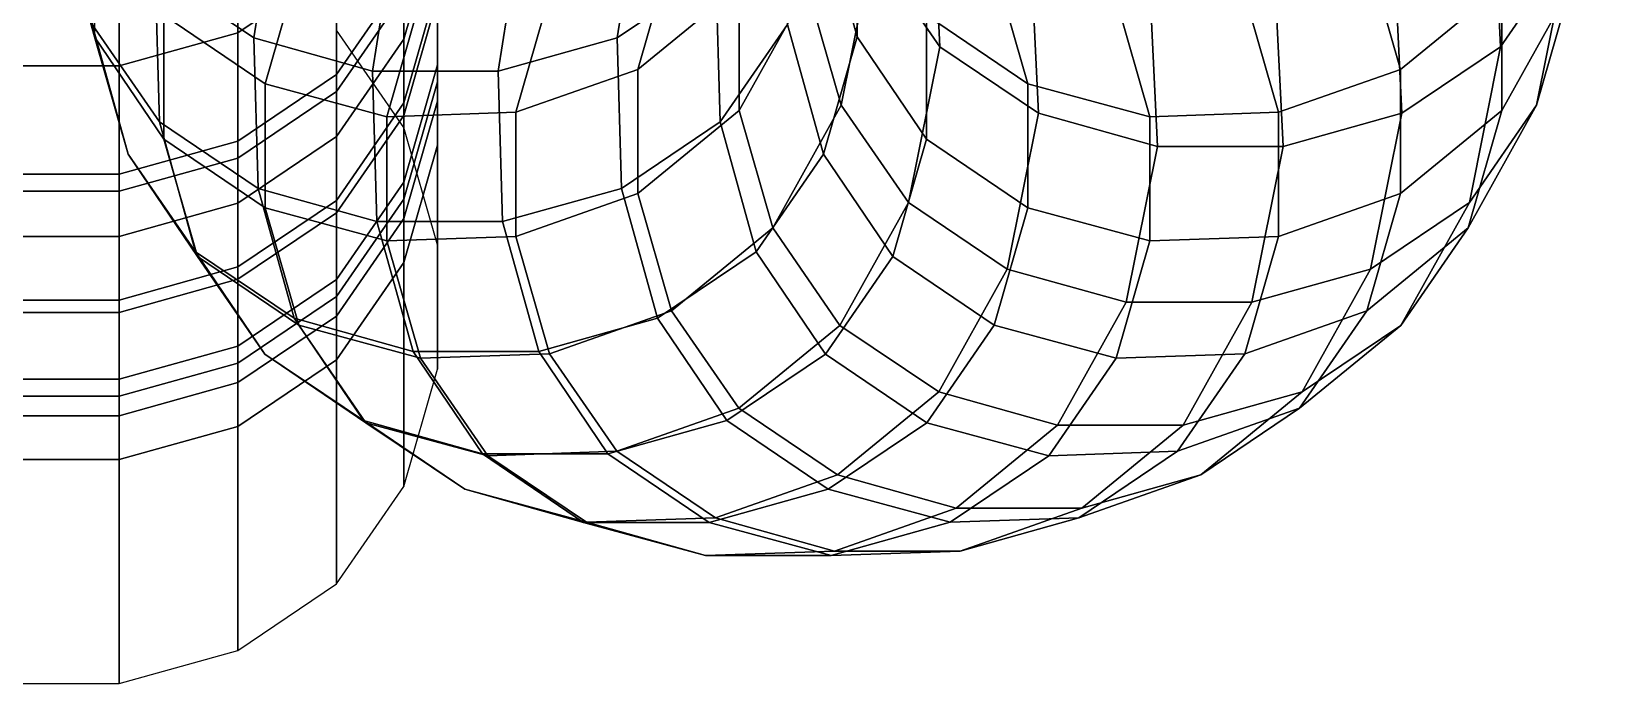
# Model space of a CAD drawing. Extents: x -10214 to 5452, y -22879 to 6440.
# Drawn here: x -3648 to 5452, y -16735 to -12951 of the extents above; entities that cross this region are included whole.
import ezdxf

# ---------------------------------------------------------------- set-up
doc = ezdxf.new("R2010")
doc.units = 0

msp = doc.modelspace()

# ---------------------------------------------------------------- linework, layer by layer
for points in [[(-1488.796509, -12996.397461, 161184), (-1293.796753, -12315.207031, 161184), (-1293.796753, -11027.874023, 159246), (-1488.796509, -11709.064453, 159246)], [(1565.873047, -11992.580078, -111189.335938), (1175.873413, -11427.063477, -111189.335938), (1226.540039, -12475.063477, -108764), (1616.539795, -13040.580078, -108764)], [(1565.873047, -11992.580078, 102689.335938), (1616.539795, -13040.580078, 100264), (1226.540039, -12475.063477, 100264), (1175.873413, -11427.063477, 102689.335938)], [(4815.870605, -11992.580078, -111189.335938), (4866.537598, -13040.580078, -108764), (5256.537109, -12475.063477, -108764), (5205.870117, -11427.063477, -111189.335938)], [(4815.870605, -11992.580078, 102689.335938), (5205.870117, -11427.063477, 102689.335938), (5256.537109, -12475.063477, 100264), (4866.537598, -13040.580078, 100264)], [(-3281.792969, -12983.207031, -89826.671875), (-3281.792969, -12263.458984, -89826.671875), (-3491.126465, -11510.125977, -87980), (-3491.126465, -12229.874023, -87980)], [(-3281.792969, -12983.207031, 81326.671875), (-3491.126465, -12229.874023, 79480), (-3491.126465, -11510.125977, 79480), (-3281.792969, -12263.458984, 81326.671875)], [(1138.203369, -12983.207031, -89826.671875), (928.869995, -12229.874023, -87980), (928.869995, -11510.125977, -87980), (1138.203369, -12263.458984, -89826.671875)], [(1138.203369, -12983.207031, 81326.671875), (1138.203369, -12263.458984, 81326.671875), (928.869995, -11510.125977, 79480), (928.869995, -12229.874023, 79480)], [(-1878.796265, -13201.914063, -169648), (-1878.796265, -12167.914063, -167735.328125), (-1488.796509, -11602.397461, -167735.328125), (-1488.796509, -12636.397461, -169648)], [(-1488.796509, -13508.936523, 165000), (-1878.796265, -12943.419922, 165000), (-1878.796265, -11644.085938, 163098), (-1488.796509, -12209.602539, 163098)], [(-1293.796753, -13610.541016, 163098), (-1293.796753, -12890.792969, 163098), (-1293.796753, -11595.458984, 161184), (-1293.796753, -12315.207031, 161184)], [(-2359.460693, -12988.827148, -86253.335938), (-2931.460205, -12603.248047, -86253.335938), (-2780.793457, -11649.914063, -84606.664063), (-2208.793945, -12035.494141, -84606.664063)], [(-2359.460693, -12988.827148, 77753.335938), (-2208.793945, -12035.494141, 76106.664063), (-2780.793457, -11649.914063, 76106.664063), (-2931.460205, -12603.248047, 77753.335938)], [(-1878.796265, -13561.914063, 161184), (-1488.796509, -12996.397461, 161184), (-1488.796509, -11709.064453, 159246), (-1878.796265, -12274.581055, 159246)], [(318.537109, -12603.248047, -86253.335938), (-253.462433, -12988.827148, -86253.335938), (-102.795776, -12035.494141, -84606.664063), (469.203766, -11649.914063, -84606.664063)], [(318.537109, -12603.248047, 77753.335938), (469.203766, -11649.914063, 76106.664063), (-102.795776, -12035.494141, 76106.664063), (-253.462433, -12988.827148, 77753.335938)], [(-1878.796265, -11813.915039, -184272), (-2450.795898, -12199.494141, -184272), (-2450.795898, -12958.827148, -182333.34375), (-1878.796265, -12573.248047, -182333.34375)], [(1226.540039, -12475.063477, -108764), (1031.540161, -11793.874023, -108764), (850.206848, -12697.874023, -106314.664063), (1045.206665, -13379.063477, -106314.664063)], [(1226.540039, -12475.063477, 100264), (1045.206665, -13379.063477, 97814.664063), (850.206848, -12697.874023, 97814.664063), (1031.540161, -11793.874023, 100264)], [(5256.537109, -12475.063477, -108764), (5075.203613, -13379.063477, -106314.664063), (5270.203613, -12697.874023, -106314.664063), (5451.536621, -11793.874023, -108764)], [(5256.537109, -12475.063477, 100264), (5451.536621, -11793.874023, 100264), (5270.203613, -12697.874023, 97814.664063), (5075.203613, -13379.063477, 97814.664063)], [(-1878.796265, -12573.248047, -182333.34375), (-1878.796265, -13300.581055, -180469.34375), (-1488.796509, -12735.064453, -180469.34375), (-1488.796509, -12007.731445, -182333.34375)], [(-1488.796509, -13438.397461, -171512.65625), (-1488.796509, -12636.397461, -169648), (-1293.796753, -11955.207031, -169648), (-1293.796753, -12757.207031, -171512.65625)], [(-1293.796753, -12685.207031, -178661.34375), (-1293.796753, -13144.541016, -176885.328125), (-1293.796753, -12424.792969, -176885.328125), (-1293.796753, -11965.458984, -178661.34375)], [(452.873505, -12690.125977, -103833.328125), (647.873352, -12008.936523, -103833.328125), (61.206699, -12490.269531, -101321.328125), (-133.793152, -13171.458984, -101321.328125)], [(452.873505, -12690.125977, 95333.328125), (-133.793152, -13171.458984, 92821.328125), (61.206696, -12490.269531, 92821.328125), (647.873352, -12008.936523, 95333.328125)], [(850.206848, -12697.874023, -106314.664063), (850.206848, -11978.125977, -106314.664063), (452.873505, -12690.125977, -103833.328125), (452.873505, -13409.874023, -103833.328125)], [(850.206848, -12697.874023, 97814.664063), (452.873505, -13409.874023, 95333.328125), (452.873505, -12690.125977, 95333.328125), (850.206848, -11978.125977, 97814.664063)], [(1565.873047, -11992.580078, -111189.335938), (1616.539795, -13040.580078, -108764), (2188.539307, -13426.160156, -108764), (2137.872559, -12378.160156, -111189.335938)], [(1565.873047, -11992.580078, 102689.335938), (2137.872559, -12378.160156, 102689.335938), (2188.539307, -13426.160156, 100264), (1616.539795, -13040.580078, 100264)], [(4872.870117, -12690.125977, -103833.328125), (4286.203613, -13171.458984, -101321.328125), (4091.203613, -12490.269531, -101321.328125), (4677.870605, -12008.936523, -103833.328125)], [(4872.870117, -12690.125977, 95333.328125), (4677.870605, -12008.936523, 95333.328125), (4091.203613, -12490.269531, 92821.328125), (4286.203613, -13171.458984, 92821.328125)], [(4243.871094, -12378.160156, -111189.335938), (4294.537598, -13426.160156, -108764), (4866.537598, -13040.580078, -108764), (4815.870605, -11992.580078, -111189.335938)], [(4243.871094, -12378.160156, 102689.335938), (4815.870605, -11992.580078, 102689.335938), (4866.537598, -13040.580078, 100264), (4294.537598, -13426.160156, 100264)], [(5270.203613, -12697.874023, -106314.664063), (4872.870117, -13409.874023, -103833.328125), (4872.870117, -12690.125977, -103833.328125), (5270.203613, -11978.125977, -106314.664063)], [(5270.203613, -12697.874023, 97814.664063), (5270.203613, -11978.125977, 97814.664063), (4872.870117, -12690.125977, 95333.328125), (4872.870117, -13409.874023, 95333.328125)], [(-2906.126709, -13476.581055, -87980), (-3296.126465, -12911.064453, -87980), (-3321.459961, -12037.731445, -86253.335938), (-2931.460205, -12603.248047, -86253.335938)], [(-2906.126709, -13476.581055, 79480), (-2931.460205, -12603.248047, 77753.335938), (-3321.459961, -12037.731445, 77753.335938), (-3296.126465, -12911.064453, 79480)], [(-1670.461304, -13181.616211, -86253.335938), (-2359.460693, -12988.827148, -86253.335938), (-2208.793945, -12035.494141, -84606.664063), (-1519.794556, -12228.283203, -84606.664063)], [(-1670.461304, -13181.616211, 77753.335938), (-1519.794556, -12228.283203, 76106.664063), (-2208.793945, -12035.494141, 76106.664063), (-2359.460693, -12988.827148, 77753.335938)], [(-1488.796509, -12735.064453, -180469.34375), (-1488.796509, -13366.397461, -178661.34375), (-1293.796753, -12685.207031, -178661.34375), (-1293.796753, -12053.874023, -180469.34375)], [(-1293.796753, -13243.207031, -173333.328125), (-1293.796753, -12757.207031, -171512.65625), (-1293.796753, -12037.458984, -171512.65625), (-1293.796753, -12523.458984, -173333.328125)], [(-253.462433, -12988.827148, -86253.335938), (-942.461853, -13181.616211, -86253.335938), (-791.795227, -12228.283203, -84606.664063), (-102.795776, -12035.494141, -84606.664063)], [(-253.462433, -12988.827148, 77753.335938), (-102.795776, -12035.494141, 76106.664063), (-791.795227, -12228.283203, 76106.664063), (-942.461853, -13181.616211, 77753.335938)], [(343.870422, -13476.581055, -87980), (318.537109, -12603.248047, -86253.335938), (708.536804, -12037.731445, -86253.335938), (733.870117, -12911.064453, -87980)], [(343.870422, -13476.581055, 79480), (733.870117, -12911.064453, 79480), (708.536804, -12037.731445, 77753.335938), (318.537109, -12603.248047, 77753.335938)], [(-2293.792969, -13255.458984, -94025.335938), (-2098.793213, -12574.269531, -94025.335938), (-2685.459961, -12175.602539, -91833.335938), (-2880.459717, -12856.792969, -91833.335938)], [(-2293.792969, -13255.458984, 85525.335938), (-2880.459717, -12856.792969, 83333.335938), (-2685.459961, -12175.602539, 83333.335938), (-2098.793213, -12574.269531, 85525.335938)], [(-1878.796265, -13201.914063, -169648), (-2450.795898, -13587.493164, -169648), (-2450.795898, -12553.494141, -167735.328125), (-1878.796265, -12167.914063, -167735.328125)], [(2126.203369, -13255.458984, -94025.335938), (1539.536621, -12856.792969, -91833.335938), (1344.536865, -12175.602539, -91833.335938), (1931.203491, -12574.269531, -94025.335938)], [(2126.203369, -13255.458984, 85525.335938), (1931.203491, -12574.269531, 85525.335938), (1344.536865, -12175.602539, 83333.335938), (1539.536621, -12856.792969, 83333.335938)], [(-3086.793213, -13664.397461, -89826.671875), (-3281.792969, -12983.207031, -89826.671875), (-3491.126465, -12229.874023, -87980), (-3296.126465, -12911.064453, -87980)], [(-3086.793213, -13664.397461, 81326.671875), (-3296.126465, -12911.064453, 79480), (-3491.126465, -12229.874023, 79480), (-3281.792969, -12983.207031, 81326.671875)], [(-2880.459717, -13576.541016, -91833.335938), (-2880.459717, -12856.792969, -91833.335938), (-3281.792969, -12263.458984, -89826.671875), (-3281.792969, -12983.207031, -89826.671875)], [(-2880.459717, -13576.541016, 83333.335938), (-3281.792969, -12983.207031, 81326.671875), (-3281.792969, -12263.458984, 81326.671875), (-2880.459717, -12856.792969, 83333.335938)], [(-2450.795898, -12199.494141, -184272), (-3139.79541, -12392.283203, -184272), (-3139.79541, -13151.617188, -182333.34375), (-2450.795898, -12958.827148, -182333.34375)], [(-1878.796265, -13561.914063, 161184), (-1878.796265, -12274.581055, 159246), (-2450.795898, -12660.160156, 159246), (-2450.795898, -13947.493164, 161184)], [(-942.461853, -13181.616211, -86253.335938), (-1670.461304, -13181.616211, -86253.335938), (-1519.794556, -12228.283203, -84606.664063), (-791.795227, -12228.283203, -84606.664063)], [(-942.461853, -13181.616211, 77753.335938), (-791.795227, -12228.283203, 76106.664063), (-1519.794556, -12228.283203, 76106.664063), (-1670.461304, -13181.616211, 77753.335938)], [(-1293.796753, -14190.125977, 165000), (-1488.796509, -13508.936523, 165000), (-1488.796509, -12209.602539, 163098), (-1293.796753, -12890.792969, 163098)], [(943.203491, -13664.397461, -89826.671875), (733.870117, -12911.064453, -87980), (928.869995, -12229.874023, -87980), (1138.203369, -12983.207031, -89826.671875)], [(943.203491, -13664.397461, 81326.671875), (1138.203369, -12983.207031, 81326.671875), (928.869995, -12229.874023, 79480), (733.870117, -12911.064453, 79480)], [(1539.536621, -13576.541016, -91833.335938), (1138.203369, -12983.207031, -89826.671875), (1138.203369, -12263.458984, -89826.671875), (1539.536621, -12856.792969, -91833.335938)], [(1539.536621, -13576.541016, 83333.335938), (1539.536621, -12856.792969, 83333.335938), (1138.203369, -12263.458984, 81326.671875), (1138.203369, -12983.207031, 81326.671875)], [(-1488.796509, -14291.730469, 163098), (-1293.796753, -13610.541016, 163098), (-1293.796753, -12315.207031, 161184), (-1488.796509, -12996.397461, 161184)], [(-3139.79541, -12392.283203, -184272), (-3867.794678, -12392.283203, -184272), (-3867.794678, -13151.617188, -182333.34375), (-3139.79541, -13151.617188, -182333.34375)], [(-1293.796753, -13144.541016, -176885.328125), (-1293.796753, -13355.874023, -175117.328125), (-1293.796753, -12636.125977, -175117.328125), (-1293.796753, -12424.792969, -176885.328125)], [(2137.872559, -12378.160156, -111189.335938), (2188.539307, -13426.160156, -108764), (2877.538818, -13618.949219, -108764), (2826.87207, -12570.949219, -111189.335938)], [(2137.872559, -12378.160156, 102689.335938), (2826.87207, -12570.949219, 102689.335938), (2877.538818, -13618.949219, 100264), (2188.539307, -13426.160156, 100264)], [(3554.871582, -12570.949219, -111189.335938), (3605.53833, -13618.949219, -108764), (4294.537598, -13426.160156, -108764), (4243.871094, -12378.160156, -111189.335938)], [(3554.871582, -12570.949219, 102689.335938), (4243.871094, -12378.160156, 102689.335938), (4294.537598, -13426.160156, 100264), (3605.53833, -13618.949219, 100264)], [(-2450.795898, -13587.493164, -169648), (-3139.79541, -13780.283203, -169648), (-3139.79541, -12746.283203, -167735.328125), (-2450.795898, -12553.494141, -167735.328125)], [(-1293.796753, -13355.874023, -175117.328125), (-1293.796753, -13243.207031, -173333.328125), (-1293.796753, -12523.458984, -173333.328125), (-1293.796753, -12636.125977, -175117.328125)], [(-133.793152, -13171.458984, -101321.328125), (61.206699, -12490.269531, -101321.328125), (-645.459961, -12739.602539, -98817.328125), (-840.459778, -13420.792969, -98817.328125)], [(-133.793152, -13171.458984, 92821.328125), (-840.459778, -13420.792969, 90317.328125), (-645.459961, -12739.602539, 90317.328125), (61.206696, -12490.269531, 92821.328125)], [(1616.539795, -13040.580078, -108764), (1226.540039, -12475.063477, -108764), (1045.206665, -13379.063477, -106314.664063), (1435.206421, -13944.580078, -106314.664063)], [(1616.539795, -13040.580078, 100264), (1435.206421, -13944.580078, 97814.664063), (1045.206665, -13379.063477, 97814.664063), (1226.540039, -12475.063477, 100264)], [(4286.203613, -13171.458984, -101321.328125), (3579.536865, -13420.792969, -98817.328125), (3384.536865, -12739.602539, -98817.328125), (4091.203613, -12490.269531, -101321.328125)], [(4286.203613, -13171.458984, 92821.328125), (4091.203613, -12490.269531, 92821.328125), (3384.536865, -12739.602539, 90317.328125), (3579.536865, -13420.792969, 90317.328125)], [(4866.537598, -13040.580078, -108764), (4685.204102, -13944.580078, -106314.664063), (5075.203613, -13379.063477, -106314.664063), (5256.537109, -12475.063477, -108764)], [(4866.537598, -13040.580078, 100264), (5256.537109, -12475.063477, 100264), (5075.203613, -13379.063477, 97814.664063), (4685.204102, -13944.580078, 97814.664063)], [(-2334.127197, -13862.160156, -87980), (-2906.126709, -13476.581055, -87980), (-2931.460205, -12603.248047, -86253.335938), (-2359.460693, -12988.827148, -86253.335938)], [(-2334.127197, -13862.160156, 79480), (-2359.460693, -12988.827148, 77753.335938), (-2931.460205, -12603.248047, 77753.335938), (-2906.126709, -13476.581055, 79480)], [(-1878.796265, -12573.248047, -182333.34375), (-2450.795898, -12958.827148, -182333.34375), (-2450.795898, -13686.160156, -180469.34375), (-1878.796265, -13300.581055, -180469.34375)], [(-1587.126465, -13446.125977, -96369.335938), (-1392.126587, -12764.936523, -96369.335938), (-2098.793213, -12574.269531, -94025.335938), (-2293.792969, -13255.458984, -94025.335938)], [(-1587.126465, -13446.125977, 87869.335938), (-2293.792969, -13255.458984, 85525.335938), (-2098.793213, -12574.269531, 85525.335938), (-1392.126587, -12764.936523, 87869.335938)], [(-1878.796265, -14003.914063, -171512.65625), (-1878.796265, -13201.914063, -169648), (-1488.796509, -12636.397461, -169648), (-1488.796509, -13438.397461, -171512.65625)], [(343.870422, -13476.581055, -87980), (-228.129105, -13862.160156, -87980), (-253.462433, -12988.827148, -86253.335938), (318.537109, -12603.248047, -86253.335938)], [(343.870422, -13476.581055, 79480), (318.537109, -12603.248047, 77753.335938), (-253.462433, -12988.827148, 77753.335938), (-228.129105, -13862.160156, 79480)], [(2832.870117, -13446.125977, -96369.335938), (2126.203369, -13255.458984, -94025.335938), (1931.203491, -12574.269531, -94025.335938), (2637.870117, -12764.936523, -96369.335938)], [(2832.870117, -13446.125977, 87869.335938), (2637.870117, -12764.936523, 87869.335938), (1931.203491, -12574.269531, 85525.335938), (2126.203369, -13255.458984, 85525.335938)], [(2826.87207, -12570.949219, -111189.335938), (2877.538818, -13618.949219, -108764), (3605.53833, -13618.949219, -108764), (3554.871582, -12570.949219, -111189.335938)], [(2826.87207, -12570.949219, 102689.335938), (3554.871582, -12570.949219, 102689.335938), (3605.53833, -13618.949219, 100264), (2877.538818, -13618.949219, 100264)], [(-2450.795898, -13947.493164, 161184), (-2450.795898, -12660.160156, 159246), (-3139.79541, -12852.950195, 159246), (-3139.79541, -14140.283203, 161184)], [(-1878.796265, -13300.581055, -180469.34375), (-1878.796265, -13931.914063, -178661.34375), (-1488.796509, -13366.397461, -178661.34375), (-1488.796509, -12735.064453, -180469.34375)], [(-1488.796509, -13366.397461, -178661.34375), (-1488.796509, -13825.730469, -176885.328125), (-1293.796753, -13144.541016, -176885.328125), (-1293.796753, -12685.207031, -178661.34375)], [(452.873505, -13409.874023, -103833.328125), (452.873505, -12690.125977, -103833.328125), (-133.793152, -13171.458984, -101321.328125), (-133.793152, -13891.207031, -101321.328125)], [(452.873505, -13409.874023, 95333.328125), (-133.793152, -13891.207031, 92821.328125), (-133.793152, -13171.458984, 92821.328125), (452.873505, -12690.125977, 95333.328125)], [(1045.206665, -13379.063477, -106314.664063), (850.206848, -12697.874023, -106314.664063), (452.873505, -13409.874023, -103833.328125), (647.873352, -14091.063477, -103833.328125)], [(1045.206665, -13379.063477, 97814.664063), (647.873352, -14091.063477, 95333.328125), (452.873505, -13409.874023, 95333.328125), (850.206848, -12697.874023, 97814.664063)], [(4872.870117, -13409.874023, -103833.328125), (4286.203613, -13891.207031, -101321.328125), (4286.203613, -13171.458984, -101321.328125), (4872.870117, -12690.125977, -103833.328125)], [(4872.870117, -13409.874023, 95333.328125), (4872.870117, -12690.125977, 95333.328125), (4286.203613, -13171.458984, 92821.328125), (4286.203613, -13891.207031, 92821.328125)], [(5075.203613, -13379.063477, -106314.664063), (4677.870605, -14091.063477, -103833.328125), (4872.870117, -13409.874023, -103833.328125), (5270.203613, -12697.874023, -106314.664063)], [(5075.203613, -13379.063477, 97814.664063), (5270.203613, -12697.874023, 97814.664063), (4872.870117, -13409.874023, 95333.328125), (4677.870605, -14091.063477, 95333.328125)], [(-3139.79541, -13780.283203, -169648), (-3867.794678, -13780.283203, -169648), (-3867.794678, -12746.283203, -167735.328125), (-3139.79541, -12746.283203, -167735.328125)], [(-840.459778, -13420.792969, -98817.328125), (-645.459961, -12739.602539, -98817.328125), (-1392.126587, -12764.936523, -96369.335938), (-1587.126465, -13446.125977, -96369.335938)], [(-840.459778, -13420.792969, 90317.328125), (-1587.126465, -13446.125977, 87869.335938), (-1392.126587, -12764.936523, 87869.335938), (-645.459961, -12739.602539, 90317.328125)], [(-1488.796509, -13924.397461, -173333.328125), (-1488.796509, -13438.397461, -171512.65625), (-1293.796753, -12757.207031, -171512.65625), (-1293.796753, -13243.207031, -173333.328125)], [(3579.536865, -13420.792969, -98817.328125), (2832.870117, -13446.125977, -96369.335938), (2637.870117, -12764.936523, -96369.335938), (3384.536865, -12739.602539, -98817.328125)], [(3579.536865, -13420.792969, 90317.328125), (3384.536865, -12739.602539, 90317.328125), (2637.870117, -12764.936523, 87869.335938), (2832.870117, -13446.125977, 87869.335938)], [(-3139.79541, -14140.283203, 161184), (-3139.79541, -12852.950195, 159246), (-3867.794678, -12852.950195, 159246), (-3867.794678, -14140.283203, 161184)], [(-2696.793457, -14229.914063, -89826.671875), (-3086.793213, -13664.397461, -89826.671875), (-3296.126465, -12911.064453, -87980), (-2906.126709, -13476.581055, -87980)], [(-2696.793457, -14229.914063, 81326.671875), (-2906.126709, -13476.581055, 79480), (-3296.126465, -12911.064453, 79480), (-3086.793213, -13664.397461, 81326.671875)], [(-2293.792969, -13975.207031, -94025.335938), (-2293.792969, -13255.458984, -94025.335938), (-2880.459717, -12856.792969, -91833.335938), (-2880.459717, -13576.541016, -91833.335938)], [(-2293.792969, -13975.207031, 85525.335938), (-2880.459717, -13576.541016, 83333.335938), (-2880.459717, -12856.792969, 83333.335938), (-2293.792969, -13255.458984, 85525.335938)], [(-1293.796753, -14909.874023, 165000), (-1293.796753, -14190.125977, 165000), (-1293.796753, -12890.792969, 163098), (-1293.796753, -13610.541016, 163098)], [(553.203796, -14229.914063, -89826.671875), (343.870422, -13476.581055, -87980), (733.870117, -12911.064453, -87980), (943.203491, -13664.397461, -89826.671875)], [(553.203796, -14229.914063, 81326.671875), (943.203491, -13664.397461, 81326.671875), (733.870117, -12911.064453, 79480), (343.870422, -13476.581055, 79480)], [(2126.203369, -13975.207031, -94025.335938), (1539.536621, -13576.541016, -91833.335938), (1539.536621, -12856.792969, -91833.335938), (2126.203369, -13255.458984, -94025.335938)], [(2126.203369, -13975.207031, 85525.335938), (2126.203369, -13255.458984, 85525.335938), (1539.536621, -12856.792969, 83333.335938), (1539.536621, -13576.541016, 83333.335938)], [(-2685.459961, -14257.730469, -91833.335938), (-2880.459717, -13576.541016, -91833.335938), (-3281.792969, -12983.207031, -89826.671875), (-3086.793213, -13664.397461, -89826.671875)], [(-2685.459961, -14257.730469, 83333.335938), (-3086.793213, -13664.397461, 81326.671875), (-3281.792969, -12983.207031, 81326.671875), (-2880.459717, -13576.541016, 83333.335938)], [(-2450.795898, -12958.827148, -182333.34375), (-3139.79541, -13151.617188, -182333.34375), (-3139.79541, -13878.950195, -180469.34375), (-2450.795898, -13686.160156, -180469.34375)], [(-1645.12793, -14054.949219, -87980), (-2334.127197, -13862.160156, -87980), (-2359.460693, -12988.827148, -86253.335938), (-1670.461304, -13181.616211, -86253.335938)], [(-1645.12793, -14054.949219, 79480), (-1670.461304, -13181.616211, 77753.335938), (-2359.460693, -12988.827148, 77753.335938), (-2334.127197, -13862.160156, 79480)], [(-1878.796265, -14857.24707, 163098), (-1488.796509, -14291.730469, 163098), (-1488.796509, -12996.397461, 161184), (-1878.796265, -13561.914063, 161184)], [(-228.129105, -13862.160156, -87980), (-917.12854, -14054.949219, -87980), (-942.461853, -13181.616211, -86253.335938), (-253.462433, -12988.827148, -86253.335938)], [(-228.129105, -13862.160156, 79480), (-253.462433, -12988.827148, 77753.335938), (-942.461853, -13181.616211, 77753.335938), (-917.12854, -14054.949219, 79480)], [(1344.536865, -14257.730469, -91833.335938), (943.203491, -13664.397461, -89826.671875), (1138.203369, -12983.207031, -89826.671875), (1539.536621, -13576.541016, -91833.335938)], [(1344.536865, -14257.730469, 83333.335938), (1539.536621, -13576.541016, 83333.335938), (1138.203369, -12983.207031, 81326.671875), (943.203491, -13664.397461, 81326.671875)], [(1616.539795, -13040.580078, -108764), (1435.206421, -13944.580078, -106314.664063), (2007.205933, -14330.160156, -106314.664063), (2188.539307, -13426.160156, -108764)], [(1616.539795, -13040.580078, 100264), (2188.539307, -13426.160156, 100264), (2007.205933, -14330.160156, 97814.664063), (1435.206421, -13944.580078, 97814.664063)], [(4294.537598, -13426.160156, -108764), (4113.20459, -14330.160156, -106314.664063), (4685.204102, -13944.580078, -106314.664063), (4866.537598, -13040.580078, -108764)], [(4294.537598, -13426.160156, 100264), (4866.537598, -13040.580078, 100264), (4685.204102, -13944.580078, 97814.664063), (4113.20459, -14330.160156, 97814.664063)], [(-3139.79541, -13151.617188, -182333.34375), (-3867.794678, -13151.617188, -182333.34375), (-3867.794678, -13878.950195, -180469.34375), (-3139.79541, -13878.950195, -180469.34375)], [(-917.12854, -14054.949219, -87980), (-1645.12793, -14054.949219, -87980), (-1670.461304, -13181.616211, -86253.335938), (-942.461853, -13181.616211, -86253.335938)], [(-917.12854, -14054.949219, 79480), (-942.461853, -13181.616211, 77753.335938), (-1670.461304, -13181.616211, 77753.335938), (-1645.12793, -14054.949219, 79480)], [(-1488.796509, -13825.730469, -176885.328125), (-1488.796509, -14037.064453, -175117.328125), (-1293.796753, -13355.874023, -175117.328125), (-1293.796753, -13144.541016, -176885.328125)], [(-133.793152, -13891.207031, -101321.328125), (-133.793152, -13171.458984, -101321.328125), (-840.459778, -13420.792969, -98817.328125), (-840.459778, -14140.541016, -98817.328125)], [(-133.793152, -13891.207031, 92821.328125), (-840.459778, -14140.541016, 90317.328125), (-840.459778, -13420.792969, 90317.328125), (-133.793152, -13171.458984, 92821.328125)], [(4286.203613, -13891.207031, -101321.328125), (3579.536865, -14140.541016, -98817.328125), (3579.536865, -13420.792969, -98817.328125), (4286.203613, -13171.458984, -101321.328125)], [(4286.203613, -13891.207031, 92821.328125), (4286.203613, -13171.458984, 92821.328125), (3579.536865, -13420.792969, 90317.328125), (3579.536865, -14140.541016, 90317.328125)], [(-1878.796265, -14003.914063, -171512.65625), (-2450.795898, -14389.493164, -171512.65625), (-2450.795898, -13587.493164, -169648), (-1878.796265, -13201.914063, -169648)], [(-1587.126465, -14165.874023, -96369.335938), (-1587.126465, -13446.125977, -96369.335938), (-2293.792969, -13255.458984, -94025.335938), (-2293.792969, -13975.207031, -94025.335938)], [(-1587.126465, -14165.874023, 87869.335938), (-2293.792969, -13975.207031, 85525.335938), (-2293.792969, -13255.458984, 85525.335938), (-1587.126465, -13446.125977, 87869.335938)], [(-1488.796509, -14037.064453, -175117.328125), (-1488.796509, -13924.397461, -173333.328125), (-1293.796753, -13243.207031, -173333.328125), (-1293.796753, -13355.874023, -175117.328125)], [(2832.870117, -14165.874023, -96369.335938), (2126.203369, -13975.207031, -94025.335938), (2126.203369, -13255.458984, -94025.335938), (2832.870117, -13446.125977, -96369.335938)], [(2832.870117, -14165.874023, 87869.335938), (2832.870117, -13446.125977, 87869.335938), (2126.203369, -13255.458984, 85525.335938), (2126.203369, -13975.207031, 85525.335938)], [(-1878.796265, -13300.581055, -180469.34375), (-2450.795898, -13686.160156, -180469.34375), (-2450.795898, -14317.494141, -178661.34375), (-1878.796265, -13931.914063, -178661.34375)], [(-1878.796265, -13931.914063, -178661.34375), (-1878.796265, -14391.248047, -176885.328125), (-1488.796509, -13825.730469, -176885.328125), (-1488.796509, -13366.397461, -178661.34375)], [(-1878.796265, -14489.914063, -173333.328125), (-1878.796265, -14003.914063, -171512.65625), (-1488.796509, -13438.397461, -171512.65625), (-1488.796509, -13924.397461, -173333.328125)], [(-840.459778, -14140.541016, -98817.328125), (-840.459778, -13420.792969, -98817.328125), (-1587.126465, -13446.125977, -96369.335938), (-1587.126465, -14165.874023, -96369.335938)], [(-840.459778, -14140.541016, 90317.328125), (-1587.126465, -14165.874023, 87869.335938), (-1587.126465, -13446.125977, 87869.335938), (-840.459778, -13420.792969, 90317.328125)], [(647.873352, -14091.063477, -103833.328125), (452.873505, -13409.874023, -103833.328125), (-133.793152, -13891.207031, -101321.328125), (61.206696, -14572.397461, -101321.328125)], [(647.873352, -14091.063477, 95333.328125), (61.206699, -14572.397461, 92821.328125), (-133.793152, -13891.207031, 92821.328125), (452.873505, -13409.874023, 95333.328125)], [(1435.206421, -13944.580078, -106314.664063), (1045.206665, -13379.063477, -106314.664063), (647.873352, -14091.063477, -103833.328125), (1037.873047, -14656.580078, -103833.328125)], [(1435.206421, -13944.580078, 97814.664063), (1037.873047, -14656.580078, 95333.328125), (647.873352, -14091.063477, 95333.328125), (1045.206665, -13379.063477, 97814.664063)], [(2188.539307, -13426.160156, -108764), (2007.205933, -14330.160156, -106314.664063), (2696.205322, -14522.949219, -106314.664063), (2877.538818, -13618.949219, -108764)], [(2188.539307, -13426.160156, 100264), (2877.538818, -13618.949219, 100264), (2696.205322, -14522.949219, 97814.664063), (2007.205933, -14330.160156, 97814.664063)], [(3579.536865, -14140.541016, -98817.328125), (2832.870117, -14165.874023, -96369.335938), (2832.870117, -13446.125977, -96369.335938), (3579.536865, -13420.792969, -98817.328125)], [(3579.536865, -14140.541016, 90317.328125), (3579.536865, -13420.792969, 90317.328125), (2832.870117, -13446.125977, 87869.335938), (2832.870117, -14165.874023, 87869.335938)], [(3605.53833, -13618.949219, -108764), (3424.204834, -14522.949219, -106314.664063), (4113.20459, -14330.160156, -106314.664063), (4294.537598, -13426.160156, -108764)], [(3605.53833, -13618.949219, 100264), (4294.537598, -13426.160156, 100264), (4113.20459, -14330.160156, 97814.664063), (3424.204834, -14522.949219, 97814.664063)], [(4677.870605, -14091.063477, -103833.328125), (4091.203613, -14572.397461, -101321.328125), (4286.203613, -13891.207031, -101321.328125), (4872.870117, -13409.874023, -103833.328125)], [(4677.870605, -14091.063477, 95333.328125), (4872.870117, -13409.874023, 95333.328125), (4286.203613, -13891.207031, 92821.328125), (4091.203613, -14572.397461, 92821.328125)], [(4685.204102, -13944.580078, -106314.664063), (4287.870605, -14656.580078, -103833.328125), (4677.870605, -14091.063477, -103833.328125), (5075.203613, -13379.063477, -106314.664063)], [(4685.204102, -13944.580078, 97814.664063), (5075.203613, -13379.063477, 97814.664063), (4677.870605, -14091.063477, 95333.328125), (4287.870605, -14656.580078, 95333.328125)], [(-2124.793945, -14615.493164, -89826.671875), (-2696.793457, -14229.914063, -89826.671875), (-2906.126709, -13476.581055, -87980), (-2334.127197, -13862.160156, -87980)], [(-2124.793945, -14615.493164, 81326.671875), (-2334.127197, -13862.160156, 79480), (-2906.126709, -13476.581055, 79480), (-2696.793457, -14229.914063, 81326.671875)], [(553.203796, -14229.914063, -89826.671875), (-18.795757, -14615.493164, -89826.671875), (-228.129105, -13862.160156, -87980), (343.870422, -13476.581055, -87980)], [(553.203796, -14229.914063, 81326.671875), (343.870422, -13476.581055, 79480), (-228.129105, -13862.160156, 79480), (-18.795763, -14615.493164, 81326.671875)], [(-2450.795898, -14389.493164, -171512.65625), (-3139.79541, -14582.283203, -171512.65625), (-3139.79541, -13780.283203, -169648), (-2450.795898, -13587.493164, -169648)], [(-2098.793213, -14656.397461, -94025.335938), (-2293.792969, -13975.207031, -94025.335938), (-2880.459717, -13576.541016, -91833.335938), (-2685.459961, -14257.730469, -91833.335938)], [(-2098.793213, -14656.397461, 85525.335938), (-2685.459961, -14257.730469, 83333.335938), (-2880.459717, -13576.541016, 83333.335938), (-2293.792969, -13975.207031, 85525.335938)], [(-1878.796265, -14857.24707, 163098), (-1878.796265, -13561.914063, 161184), (-2450.795898, -13947.493164, 161184), (-2450.795898, -15242.826172, 163098)], [(-1488.796509, -15591.063477, 165000), (-1293.796753, -14909.874023, 165000), (-1293.796753, -13610.541016, 163098), (-1488.796509, -14291.730469, 163098)], [(1931.203491, -14656.397461, -94025.335938), (1344.536865, -14257.730469, -91833.335938), (1539.536621, -13576.541016, -91833.335938), (2126.203369, -13975.207031, -94025.335938)], [(1931.203491, -14656.397461, 85525.335938), (2126.203369, -13975.207031, 85525.335938), (1539.536621, -13576.541016, 83333.335938), (1344.536865, -14257.730469, 83333.335938)], [(2877.538818, -13618.949219, -108764), (2696.205322, -14522.949219, -106314.664063), (3424.204834, -14522.949219, -106314.664063), (3605.53833, -13618.949219, -108764)], [(2877.538818, -13618.949219, 100264), (3605.53833, -13618.949219, 100264), (3424.204834, -14522.949219, 97814.664063), (2696.205322, -14522.949219, 97814.664063)], [(-2450.795898, -13686.160156, -180469.34375), (-3139.79541, -13878.950195, -180469.34375), (-3139.79541, -14510.283203, -178661.34375), (-2450.795898, -14317.494141, -178661.34375)], [(-2295.460205, -14823.24707, -91833.335938), (-2685.459961, -14257.730469, -91833.335938), (-3086.793213, -13664.397461, -89826.671875), (-2696.793457, -14229.914063, -89826.671875)], [(-2295.460205, -14823.24707, 83333.335938), (-2696.793457, -14229.914063, 81326.671875), (-3086.793213, -13664.397461, 81326.671875), (-2685.459961, -14257.730469, 83333.335938)], [(954.537109, -14823.24707, -91833.335938), (553.203796, -14229.914063, -89826.671875), (943.203491, -13664.397461, -89826.671875), (1344.536865, -14257.730469, -91833.335938)], [(954.537109, -14823.24707, 83333.335938), (1344.536865, -14257.730469, 83333.335938), (943.203491, -13664.397461, 81326.671875), (553.203796, -14229.914063, 81326.671875)], [(-3139.79541, -14582.283203, -171512.65625), (-3867.794678, -14582.283203, -171512.65625), (-3867.794678, -13780.283203, -169648), (-3139.79541, -13780.283203, -169648)], [(-1878.796265, -14391.248047, -176885.328125), (-1878.796265, -14602.581055, -175117.328125), (-1488.796509, -14037.064453, -175117.328125), (-1488.796509, -13825.730469, -176885.328125)], [(-3139.79541, -13878.950195, -180469.34375), (-3867.794678, -13878.950195, -180469.34375), (-3867.794678, -14510.283203, -178661.34375), (-3139.79541, -14510.283203, -178661.34375)], [(-1435.794556, -14808.283203, -89826.671875), (-2124.793945, -14615.493164, -89826.671875), (-2334.127197, -13862.160156, -87980), (-1645.12793, -14054.949219, -87980)], [(-1435.794556, -14808.283203, 81326.671875), (-1645.12793, -14054.949219, 79480), (-2334.127197, -13862.160156, 79480), (-2124.793945, -14615.493164, 81326.671875)], [(-18.795757, -14615.493164, -89826.671875), (-707.795166, -14808.283203, -89826.671875), (-917.12854, -14054.949219, -87980), (-228.129105, -13862.160156, -87980)], [(-18.795763, -14615.493164, 81326.671875), (-228.129105, -13862.160156, 79480), (-917.12854, -14054.949219, 79480), (-707.795166, -14808.283203, 81326.671875)], [(61.206696, -14572.397461, -101321.328125), (-133.793152, -13891.207031, -101321.328125), (-840.459778, -14140.541016, -98817.328125), (-645.459961, -14821.730469, -98817.328125)], [(61.206699, -14572.397461, 92821.328125), (-645.459961, -14821.730469, 90317.328125), (-840.459778, -14140.541016, 90317.328125), (-133.793152, -13891.207031, 92821.328125)], [(4091.203613, -14572.397461, -101321.328125), (3384.536865, -14821.730469, -98817.328125), (3579.536865, -14140.541016, -98817.328125), (4286.203613, -13891.207031, -101321.328125)], [(4091.203613, -14572.397461, 92821.328125), (4286.203613, -13891.207031, 92821.328125), (3579.536865, -14140.541016, 90317.328125), (3384.536865, -14821.730469, 90317.328125)], [(-2450.795898, -15242.826172, 163098), (-2450.795898, -13947.493164, 161184), (-3139.79541, -14140.283203, 161184), (-3139.79541, -15435.616211, 163098)], [(-1878.796265, -13931.914063, -178661.34375), (-2450.795898, -14317.494141, -178661.34375), (-2450.795898, -14776.827148, -176885.328125), (-1878.796265, -14391.248047, -176885.328125)], [(-1878.796265, -14489.914063, -173333.328125), (-2450.795898, -14875.493164, -173333.328125), (-2450.795898, -14389.493164, -171512.65625), (-1878.796265, -14003.914063, -171512.65625)], [(-1392.126587, -14847.063477, -96369.335938), (-1587.126465, -14165.874023, -96369.335938), (-2293.792969, -13975.207031, -94025.335938), (-2098.793213, -14656.397461, -94025.335938)], [(-1392.126587, -14847.063477, 87869.335938), (-2098.793213, -14656.397461, 85525.335938), (-2293.792969, -13975.207031, 85525.335938), (-1587.126465, -14165.874023, 87869.335938)], [(-1878.796265, -14602.581055, -175117.328125), (-1878.796265, -14489.914063, -173333.328125), (-1488.796509, -13924.397461, -173333.328125), (-1488.796509, -14037.064453, -175117.328125)], [(1435.206421, -13944.580078, -106314.664063), (1037.873047, -14656.580078, -103833.328125), (1609.872559, -15042.160156, -103833.328125), (2007.205933, -14330.160156, -106314.664063)], [(1435.206421, -13944.580078, 97814.664063), (2007.205933, -14330.160156, 97814.664063), (1609.872559, -15042.160156, 95333.328125), (1037.873047, -14656.580078, 95333.328125)], [(2637.870117, -14847.063477, -96369.335938), (1931.203491, -14656.397461, -94025.335938), (2126.203369, -13975.207031, -94025.335938), (2832.870117, -14165.874023, -96369.335938)], [(2637.870117, -14847.063477, 87869.335938), (2832.870117, -14165.874023, 87869.335938), (2126.203369, -13975.207031, 85525.335938), (1931.203491, -14656.397461, 85525.335938)], [(4113.20459, -14330.160156, -106314.664063), (3715.871094, -15042.160156, -103833.328125), (4287.870605, -14656.580078, -103833.328125), (4685.204102, -13944.580078, -106314.664063)], [(4113.20459, -14330.160156, 97814.664063), (4685.204102, -13944.580078, 97814.664063), (4287.870605, -14656.580078, 95333.328125), (3715.871094, -15042.160156, 95333.328125)], [(-707.795166, -14808.283203, -89826.671875), (-1435.794556, -14808.283203, -89826.671875), (-1645.12793, -14054.949219, -87980), (-917.12854, -14054.949219, -87980)], [(-707.795166, -14808.283203, 81326.671875), (-917.12854, -14054.949219, 79480), (-1645.12793, -14054.949219, 79480), (-1435.794556, -14808.283203, 81326.671875)], [(1037.873047, -14656.580078, -103833.328125), (647.873352, -14091.063477, -103833.328125), (61.206696, -14572.397461, -101321.328125), (451.20639, -15137.913086, -101321.328125)], [(1037.873047, -14656.580078, 95333.328125), (451.20639, -15137.913086, 92821.328125), (61.206699, -14572.397461, 92821.328125), (647.873352, -14091.063477, 95333.328125)], [(4287.870605, -14656.580078, -103833.328125), (3701.203857, -15137.913086, -101321.328125), (4091.203613, -14572.397461, -101321.328125), (4677.870605, -14091.063477, -103833.328125)], [(4287.870605, -14656.580078, 95333.328125), (4677.870605, -14091.063477, 95333.328125), (4091.203613, -14572.397461, 92821.328125), (3701.203857, -15137.913086, 92821.328125)], [(-3139.79541, -15435.616211, 163098), (-3139.79541, -14140.283203, 161184), (-3867.794678, -14140.283203, 161184), (-3867.794678, -15435.616211, 163098)], [(-645.459961, -14821.730469, -98817.328125), (-840.459778, -14140.541016, -98817.328125), (-1587.126465, -14165.874023, -96369.335938), (-1392.126587, -14847.063477, -96369.335938)], [(-645.459961, -14821.730469, 90317.328125), (-1392.126587, -14847.063477, 87869.335938), (-1587.126465, -14165.874023, 87869.335938), (-840.459778, -14140.541016, 90317.328125)], [(3384.536865, -14821.730469, -98817.328125), (2637.870117, -14847.063477, -96369.335938), (2832.870117, -14165.874023, -96369.335938), (3579.536865, -14140.541016, -98817.328125)], [(3384.536865, -14821.730469, 90317.328125), (3579.536865, -14140.541016, 90317.328125), (2832.870117, -14165.874023, 87869.335938), (2637.870117, -14847.063477, 87869.335938)], [(-1723.460693, -15208.826172, -91833.335938), (-2295.460205, -14823.24707, -91833.335938), (-2696.793457, -14229.914063, -89826.671875), (-2124.793945, -14615.493164, -89826.671875)], [(-1723.460693, -15208.826172, 83333.335938), (-2124.793945, -14615.493164, 81326.671875), (-2696.793457, -14229.914063, 81326.671875), (-2295.460205, -14823.24707, 83333.335938)], [(-1708.793579, -15221.914063, -94025.335938), (-2098.793213, -14656.397461, -94025.335938), (-2685.459961, -14257.730469, -91833.335938), (-2295.460205, -14823.24707, -91833.335938)], [(-1708.793579, -15221.914063, 85525.335938), (-2295.460205, -14823.24707, 83333.335938), (-2685.459961, -14257.730469, 83333.335938), (-2098.793213, -14656.397461, 85525.335938)], [(954.537109, -14823.24707, 83333.335938), (553.203796, -14229.914063, 81326.671875), (-18.795763, -14615.493164, 81326.671875), (382.537567, -15208.826172, 83333.335938)], [(954.537109, -14823.24707, -91833.335938), (382.537598, -15208.826172, -91833.335938), (-18.795757, -14615.493164, -89826.671875), (553.203796, -14229.914063, -89826.671875)], [(1541.203735, -15221.914063, -94025.335938), (954.537109, -14823.24707, -91833.335938), (1344.536865, -14257.730469, -91833.335938), (1931.203491, -14656.397461, -94025.335938)], [(1541.203735, -15221.914063, 85525.335938), (1931.203491, -14656.397461, 85525.335938), (1344.536865, -14257.730469, 83333.335938), (954.537109, -14823.24707, 83333.335938)], [(-2450.795898, -14317.494141, -178661.34375), (-3139.79541, -14510.283203, -178661.34375), (-3139.79541, -14969.616211, -176885.328125), (-2450.795898, -14776.827148, -176885.328125)], [(-1878.796265, -16156.580078, 165000), (-1488.796509, -15591.063477, 165000), (-1488.796509, -14291.730469, 163098), (-1878.796265, -14857.24707, 163098)], [(2007.205933, -14330.160156, -106314.664063), (1609.872559, -15042.160156, -103833.328125), (2298.87207, -15234.949219, -103833.328125), (2696.205322, -14522.949219, -106314.664063)], [(2007.205933, -14330.160156, 97814.664063), (2696.205322, -14522.949219, 97814.664063), (2298.87207, -15234.949219, 95333.328125), (1609.872559, -15042.160156, 95333.328125)], [(3424.204834, -14522.949219, -106314.664063), (3026.871582, -15234.949219, -103833.328125), (3715.871094, -15042.160156, -103833.328125), (4113.20459, -14330.160156, -106314.664063)], [(3424.204834, -14522.949219, 97814.664063), (4113.20459, -14330.160156, 97814.664063), (3715.871094, -15042.160156, 95333.328125), (3026.871582, -15234.949219, 95333.328125)], [(-2450.795898, -14875.493164, -173333.328125), (-3139.79541, -15068.283203, -173333.328125), (-3139.79541, -14582.283203, -171512.65625), (-2450.795898, -14389.493164, -171512.65625)], [(-1878.796265, -14391.248047, -176885.328125), (-2450.795898, -14776.827148, -176885.328125), (-2450.795898, -14988.160156, -175117.328125), (-1878.796265, -14602.581055, -175117.328125)], [(-3139.79541, -14510.283203, -178661.34375), (-3867.794678, -14510.283203, -178661.34375), (-3867.794678, -14969.616211, -176885.328125), (-3139.79541, -14969.616211, -176885.328125)], [(-1878.796265, -14602.581055, -175117.328125), (-2450.795898, -14988.160156, -175117.328125), (-2450.795898, -14875.493164, -173333.328125), (-1878.796265, -14489.914063, -173333.328125)], [(2696.205322, -14522.949219, -106314.664063), (2298.87207, -15234.949219, -103833.328125), (3026.871582, -15234.949219, -103833.328125), (3424.204834, -14522.949219, -106314.664063)], [(2696.205322, -14522.949219, 97814.664063), (3424.204834, -14522.949219, 97814.664063), (3026.871582, -15234.949219, 95333.328125), (2298.87207, -15234.949219, 95333.328125)], [(-3139.79541, -15068.283203, -173333.328125), (-3867.794678, -15068.283203, -173333.328125), (-3867.794678, -14582.283203, -171512.65625), (-3139.79541, -14582.283203, -171512.65625)], [(-1034.461182, -15401.616211, -91833.335938), (-1723.460693, -15208.826172, -91833.335938), (-2124.793945, -14615.493164, -89826.671875), (-1435.794556, -14808.283203, -89826.671875)], [(-1034.461182, -15401.616211, 83333.335938), (-1435.794556, -14808.283203, 81326.671875), (-2124.793945, -14615.493164, 81326.671875), (-1723.460693, -15208.826172, 83333.335938)], [(382.537598, -15208.826172, -91833.335938), (-306.461823, -15401.616211, -91833.335938), (-707.795166, -14808.283203, -89826.671875), (-18.795757, -14615.493164, -89826.671875)], [(382.537567, -15208.826172, 83333.335938), (-18.795763, -14615.493164, 81326.671875), (-707.795166, -14808.283203, 81326.671875), (-306.461853, -15401.616211, 83333.335938)], [(451.20639, -15137.913086, -101321.328125), (61.206696, -14572.397461, -101321.328125), (-645.459961, -14821.730469, -98817.328125), (-255.460251, -15387.24707, -98817.328125)], [(451.20639, -15137.913086, 92821.328125), (-255.460236, -15387.24707, 90317.328125), (-645.459961, -14821.730469, 90317.328125), (61.206699, -14572.397461, 92821.328125)], [(3701.203857, -15137.913086, -101321.328125), (2994.537109, -15387.24707, -98817.328125), (3384.536865, -14821.730469, -98817.328125), (4091.203613, -14572.397461, -101321.328125)], [(3701.203857, -15137.913086, 92821.328125), (4091.203613, -14572.397461, 92821.328125), (3384.536865, -14821.730469, 90317.328125), (2994.537109, -15387.24707, 90317.328125)], [(-1002.126892, -15412.580078, -96369.335938), (-1392.126587, -14847.063477, -96369.335938), (-2098.793213, -14656.397461, -94025.335938), (-1708.793579, -15221.914063, -94025.335938)], [(-1002.126892, -15412.580078, 87869.335938), (-1708.793579, -15221.914063, 85525.335938), (-2098.793213, -14656.397461, 85525.335938), (-1392.126587, -14847.063477, 87869.335938)], [(1609.872559, -15042.160156, -103833.328125), (1037.873047, -14656.580078, -103833.328125), (451.20639, -15137.913086, -101321.328125), (1023.205933, -15523.493164, -101321.328125)], [(1609.872559, -15042.160156, 95333.328125), (1023.205933, -15523.493164, 92821.328125), (451.20639, -15137.913086, 92821.328125), (1037.873047, -14656.580078, 95333.328125)], [(2247.870361, -15412.580078, -96369.335938), (1541.203735, -15221.914063, -94025.335938), (1931.203491, -14656.397461, -94025.335938), (2637.870117, -14847.063477, -96369.335938)], [(2247.870361, -15412.580078, 87869.335938), (2637.870117, -14847.063477, 87869.335938), (1931.203491, -14656.397461, 85525.335938), (1541.203735, -15221.914063, 85525.335938)], [(4287.870605, -14656.580078, -103833.328125), (3715.871094, -15042.160156, -103833.328125), (3129.204346, -15523.493164, -101321.328125), (3701.203857, -15137.913086, -101321.328125)], [(4287.870605, -14656.580078, 95333.328125), (3701.203857, -15137.913086, 92821.328125), (3129.204346, -15523.493164, 92821.328125), (3715.871094, -15042.160156, 95333.328125)], [(-2450.795898, -14776.827148, -176885.328125), (-3139.79541, -14969.616211, -176885.328125), (-3139.79541, -15180.949219, -175117.328125), (-2450.795898, -14988.160156, -175117.328125)], [(-1136.793945, -15607.493164, -94025.335938), (-1708.793579, -15221.914063, -94025.335938), (-2295.460205, -14823.24707, -91833.335938), (-1723.460693, -15208.826172, -91833.335938)], [(-1136.793945, -15607.493164, 85525.335938), (-1723.460693, -15208.826172, 83333.335938), (-2295.460205, -14823.24707, 83333.335938), (-1708.793579, -15221.914063, 85525.335938)], [(-306.461823, -15401.616211, -91833.335938), (-1034.461182, -15401.616211, -91833.335938), (-1435.794556, -14808.283203, -89826.671875), (-707.795166, -14808.283203, -89826.671875)], [(-306.461853, -15401.616211, 83333.335938), (-707.795166, -14808.283203, 81326.671875), (-1435.794556, -14808.283203, 81326.671875), (-1034.461182, -15401.616211, 83333.335938)], [(-255.460251, -15387.24707, -98817.328125), (-645.459961, -14821.730469, -98817.328125), (-1392.126587, -14847.063477, -96369.335938), (-1002.126892, -15412.580078, -96369.335938)], [(-255.460236, -15387.24707, 90317.328125), (-1002.126892, -15412.580078, 87869.335938), (-1392.126587, -14847.063477, 87869.335938), (-645.459961, -14821.730469, 90317.328125)], [(1541.203735, -15221.914063, 85525.335938), (954.537109, -14823.24707, 83333.335938), (382.537567, -15208.826172, 83333.335938), (969.204285, -15607.493164, 85525.335938)], [(1541.203735, -15221.914063, -94025.335938), (969.204285, -15607.493164, -94025.335938), (382.537598, -15208.826172, -91833.335938), (954.537109, -14823.24707, -91833.335938)], [(2994.537109, -15387.24707, -98817.328125), (2247.870361, -15412.580078, -96369.335938), (2637.870117, -14847.063477, -96369.335938), (3384.536865, -14821.730469, -98817.328125)], [(2994.537109, -15387.24707, 90317.328125), (3384.536865, -14821.730469, 90317.328125), (2637.870117, -14847.063477, 87869.335938), (2247.870361, -15412.580078, 87869.335938)], [(-2450.795898, -14988.160156, -175117.328125), (-3139.79541, -15180.949219, -175117.328125), (-3139.79541, -15068.283203, -173333.328125), (-2450.795898, -14875.493164, -173333.328125)], [(-1878.796265, -16156.580078, 165000), (-1878.796265, -14857.24707, 163098), (-2450.795898, -15242.826172, 163098), (-2450.795898, -16542.160156, 165000)], [(-3139.79541, -14969.616211, -176885.328125), (-3867.794678, -14969.616211, -176885.328125), (-3867.794678, -15180.949219, -175117.328125), (-3139.79541, -15180.949219, -175117.328125)], [(-3139.79541, -15180.949219, -175117.328125), (-3867.794678, -15180.949219, -175117.328125), (-3867.794678, -15068.283203, -173333.328125), (-3139.79541, -15068.283203, -173333.328125)], [(2298.87207, -15234.949219, -103833.328125), (1609.872559, -15042.160156, -103833.328125), (1023.205933, -15523.493164, -101321.328125), (1712.205444, -15716.283203, -101321.328125)], [(2298.87207, -15234.949219, 95333.328125), (1712.205444, -15716.283203, 92821.328125), (1023.205933, -15523.493164, 92821.328125), (1609.872559, -15042.160156, 95333.328125)], [(3715.871094, -15042.160156, -103833.328125), (3026.871582, -15234.949219, -103833.328125), (2440.204834, -15716.283203, -101321.328125), (3129.204346, -15523.493164, -101321.328125)], [(3715.871094, -15042.160156, 95333.328125), (3129.204346, -15523.493164, 92821.328125), (2440.204834, -15716.283203, 92821.328125), (3026.871582, -15234.949219, 95333.328125)], [(1023.205933, -15523.493164, -101321.328125), (451.20639, -15137.913086, -101321.328125), (-255.460251, -15387.24707, -98817.328125), (316.539307, -15772.826172, -98817.328125)], [(1023.205933, -15523.493164, 92821.328125), (316.539307, -15772.826172, 90317.328125), (-255.460236, -15387.24707, 90317.328125), (451.20639, -15137.913086, 92821.328125)], [(3701.203857, -15137.913086, -101321.328125), (3129.204346, -15523.493164, -101321.328125), (2422.537598, -15772.826172, -98817.328125), (2994.537109, -15387.24707, -98817.328125)], [(3701.203857, -15137.913086, 92821.328125), (2994.537109, -15387.24707, 90317.328125), (2422.537598, -15772.826172, 90317.328125), (3129.204346, -15523.493164, 92821.328125)], [(-2450.795898, -16542.160156, 165000), (-2450.795898, -15242.826172, 163098), (-3139.79541, -15435.616211, 163098), (-3139.79541, -16734.949219, 165000)], [(-447.794556, -15800.283203, -94025.335938), (-1136.793945, -15607.493164, -94025.335938), (-1723.460693, -15208.826172, -91833.335938), (-1034.461182, -15401.616211, -91833.335938)], [(-447.794556, -15800.283203, 85525.335938), (-1034.461182, -15401.616211, 83333.335938), (-1723.460693, -15208.826172, 83333.335938), (-1136.793945, -15607.493164, 85525.335938)], [(-430.12735, -15798.160156, -96369.335938), (-1002.126892, -15412.580078, -96369.335938), (-1708.793579, -15221.914063, -94025.335938), (-1136.793945, -15607.493164, -94025.335938)], [(-430.12735, -15798.160156, 87869.335938), (-1136.793945, -15607.493164, 85525.335938), (-1708.793579, -15221.914063, 85525.335938), (-1002.126892, -15412.580078, 87869.335938)], [(969.204285, -15607.493164, 85525.335938), (382.537567, -15208.826172, 83333.335938), (-306.461853, -15401.616211, 83333.335938), (280.204834, -15800.283203, 85525.335938)], [(969.204285, -15607.493164, -94025.335938), (280.204834, -15800.283203, -94025.335938), (-306.461823, -15401.616211, -91833.335938), (382.537598, -15208.826172, -91833.335938)], [(2247.870361, -15412.580078, -96369.335938), (1675.870972, -15798.160156, -96369.335938), (969.204285, -15607.493164, -94025.335938), (1541.203735, -15221.914063, -94025.335938)], [(2247.870361, -15412.580078, 87869.335938), (1541.203735, -15221.914063, 85525.335938), (969.204285, -15607.493164, 85525.335938), (1675.870972, -15798.160156, 87869.335938)], [(3026.871582, -15234.949219, -103833.328125), (2298.87207, -15234.949219, -103833.328125), (1712.205444, -15716.283203, -101321.328125), (2440.204834, -15716.283203, -101321.328125)], [(3026.871582, -15234.949219, 95333.328125), (2440.204834, -15716.283203, 92821.328125), (1712.205444, -15716.283203, 92821.328125), (2298.87207, -15234.949219, 95333.328125)], [(-3139.79541, -16734.949219, 165000), (-3139.79541, -15435.616211, 163098), (-3867.794678, -15435.616211, 163098), (-3867.794678, -16734.949219, 165000)], [(280.204834, -15800.283203, -94025.335938), (-447.794556, -15800.283203, -94025.335938), (-1034.461182, -15401.616211, -91833.335938), (-306.461823, -15401.616211, -91833.335938)], [(280.204834, -15800.283203, 85525.335938), (-306.461853, -15401.616211, 83333.335938), (-1034.461182, -15401.616211, 83333.335938), (-447.794556, -15800.283203, 85525.335938)], [(316.539307, -15772.826172, -98817.328125), (-255.460251, -15387.24707, -98817.328125), (-1002.126892, -15412.580078, -96369.335938), (-430.12735, -15798.160156, -96369.335938)], [(316.539307, -15772.826172, 90317.328125), (-430.12735, -15798.160156, 87869.335938), (-1002.126892, -15412.580078, 87869.335938), (-255.460236, -15387.24707, 90317.328125)], [(2994.537109, -15387.24707, -98817.328125), (2422.537598, -15772.826172, -98817.328125), (1675.870972, -15798.160156, -96369.335938), (2247.870361, -15412.580078, -96369.335938)], [(2994.537109, -15387.24707, 90317.328125), (2247.870361, -15412.580078, 87869.335938), (1675.870972, -15798.160156, 87869.335938), (2422.537598, -15772.826172, 90317.328125)], [(1712.205444, -15716.283203, -101321.328125), (1023.205933, -15523.493164, -101321.328125), (316.539307, -15772.826172, -98817.328125), (1005.538757, -15965.616211, -98817.328125)], [(1712.205444, -15716.283203, 92821.328125), (1005.538757, -15965.616211, 90317.328125), (316.539307, -15772.826172, 90317.328125), (1023.205933, -15523.493164, 92821.328125)], [(3129.204346, -15523.493164, -101321.328125), (2440.204834, -15716.283203, -101321.328125), (1733.538208, -15965.616211, -98817.328125), (2422.537598, -15772.826172, -98817.328125)], [(3129.204346, -15523.493164, 92821.328125), (2422.537598, -15772.826172, 90317.328125), (1733.538208, -15965.616211, 90317.328125), (2440.204834, -15716.283203, 92821.328125)], [(258.872101, -15990.949219, -96369.335938), (-430.12735, -15798.160156, -96369.335938), (-1136.793945, -15607.493164, -94025.335938), (-447.794556, -15800.283203, -94025.335938)], [(258.872101, -15990.949219, 87869.335938), (-447.794556, -15800.283203, 85525.335938), (-1136.793945, -15607.493164, 85525.335938), (-430.12735, -15798.160156, 87869.335938)], [(1675.870972, -15798.160156, -96369.335938), (986.871521, -15990.949219, -96369.335938), (280.204834, -15800.283203, -94025.335938), (969.204285, -15607.493164, -94025.335938)], [(1675.870972, -15798.160156, 87869.335938), (969.204285, -15607.493164, 85525.335938), (280.204834, -15800.283203, 85525.335938), (986.871521, -15990.949219, 87869.335938)], [(2440.204834, -15716.283203, -101321.328125), (1712.205444, -15716.283203, -101321.328125), (1005.538757, -15965.616211, -98817.328125), (1733.538208, -15965.616211, -98817.328125)], [(2440.204834, -15716.283203, 92821.328125), (1733.538208, -15965.616211, 90317.328125), (1005.538757, -15965.616211, 90317.328125), (1712.205444, -15716.283203, 92821.328125)], [(986.871521, -15990.949219, -96369.335938), (258.872101, -15990.949219, -96369.335938), (-447.794556, -15800.283203, -94025.335938), (280.204834, -15800.283203, -94025.335938)], [(986.871521, -15990.949219, 87869.335938), (280.204834, -15800.283203, 85525.335938), (-447.794556, -15800.283203, 85525.335938), (258.872101, -15990.949219, 87869.335938)], [(1005.538757, -15965.616211, -98817.328125), (316.539307, -15772.826172, -98817.328125), (-430.12735, -15798.160156, -96369.335938), (258.872101, -15990.949219, -96369.335938)], [(1005.538757, -15965.616211, 90317.328125), (258.872101, -15990.949219, 87869.335938), (-430.12735, -15798.160156, 87869.335938), (316.539307, -15772.826172, 90317.328125)], [(2422.537598, -15772.826172, -98817.328125), (1733.538208, -15965.616211, -98817.328125), (986.871521, -15990.949219, -96369.335938), (1675.870972, -15798.160156, -96369.335938)], [(2422.537598, -15772.826172, 90317.328125), (1675.870972, -15798.160156, 87869.335938), (986.871521, -15990.949219, 87869.335938), (1733.538208, -15965.616211, 90317.328125)], [(1733.538208, -15965.616211, -98817.328125), (1005.538757, -15965.616211, -98817.328125), (258.872101, -15990.949219, -96369.335938), (986.871521, -15990.949219, -96369.335938)], [(1733.538208, -15965.616211, 90317.328125), (986.871521, -15990.949219, 87869.335938), (258.872101, -15990.949219, 87869.335938), (1005.538757, -15965.616211, 90317.328125)]]:
    msp.add_3dface(points)

doc.saveas('drawing.dxf')
